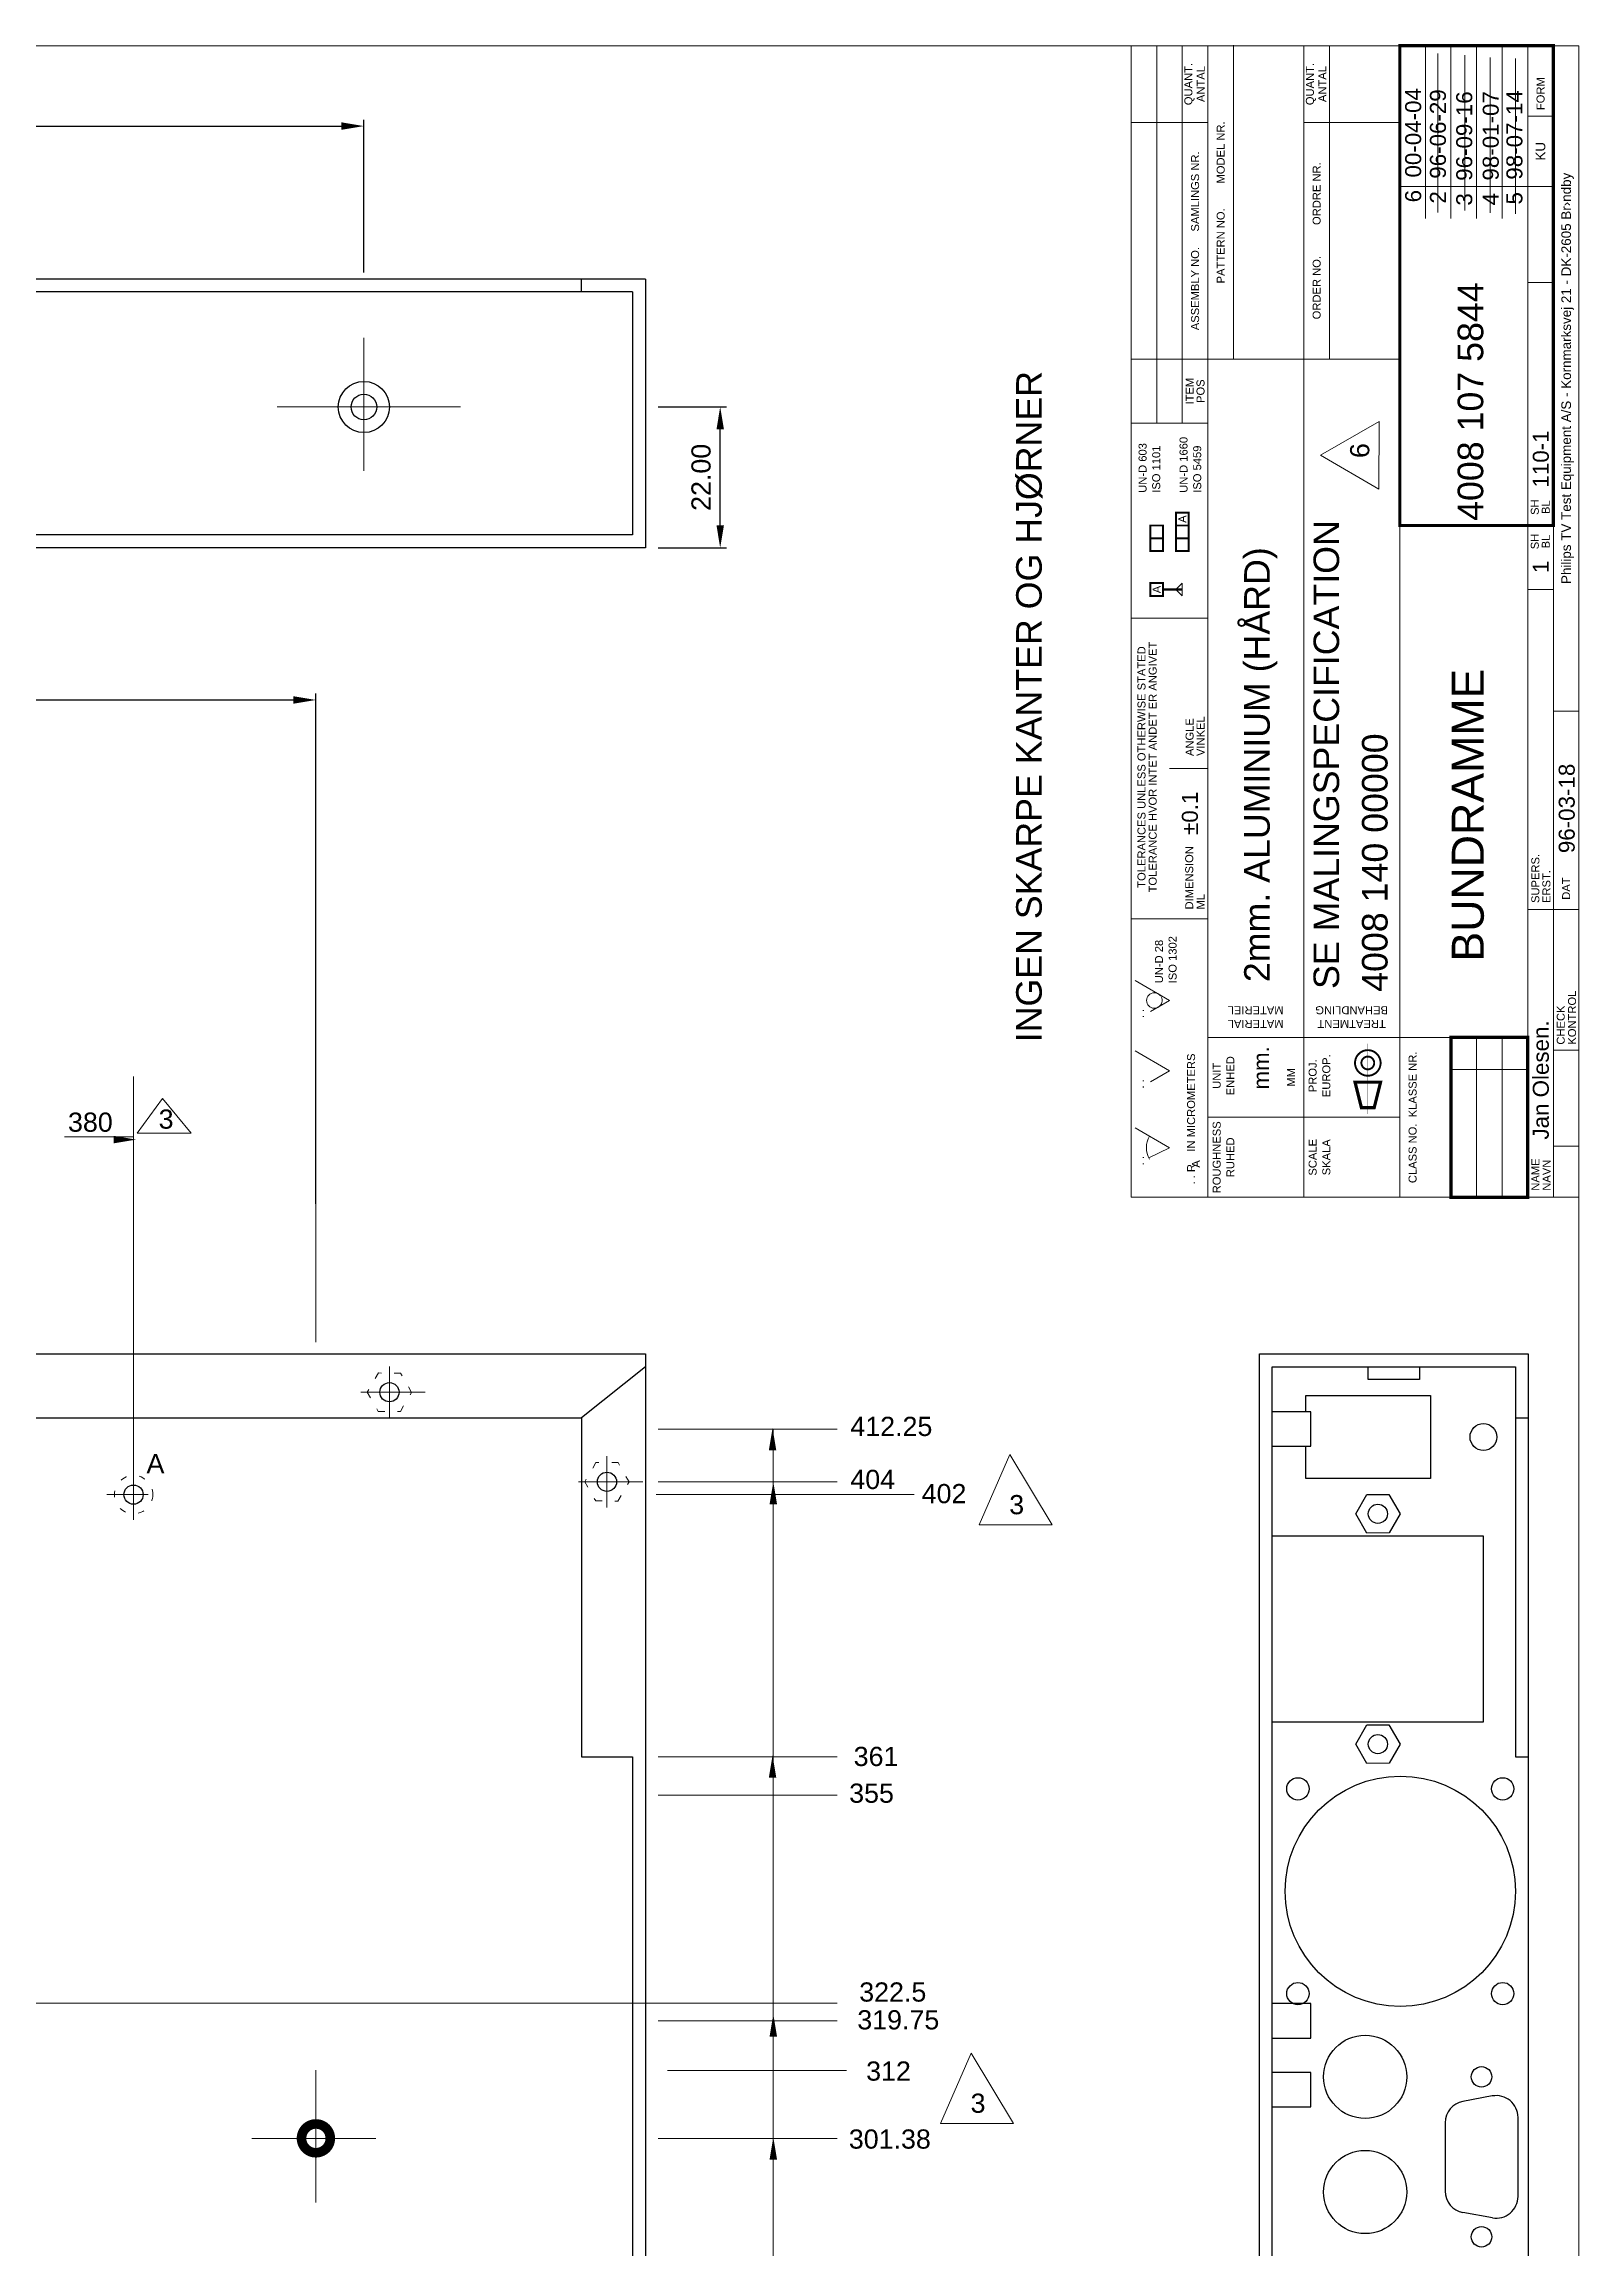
# Model space of a CAD drawing. Extents: x 20 to 965, y 10 to 705.
# Drawn here: x 725.1 to 965, y 360.8 to 705.2 of the extents above; entities that cross this region are included whole.
import ezdxf
from ezdxf.enums import TextEntityAlignment as Align

# ---------------------------------------------------------------- set-up
doc = ezdxf.new("R2010")
doc.units = 0
doc.header["$MEASUREMENT"] = 0
for name, pattern in [('CENT', [11, 5, -2, 2, -2]), ('CENTER', [2, 1.25, -0.25, 0.25, -0.25]), ('SKJUL1', [3, 1, -2])]:
    doc.linetypes.add(name, pattern=pattern)
doc.layers.get('0').update_dxf_attribs({"linetype": 'CONTINUOUS'})
doc.layers.get('DEFPOINTS').update_dxf_attribs({"linetype": 'CONTINUOUS'})
for name, color, linetype, lineweight in [('DIM', 1, 'CONTINUOUS', 13), ('EMNE', 3, 'CONTINUOUS', 30), ('HOVED', 7, 'CONTINUOUS', 20)]:
    doc.layers.add(name, color=color, linetype=linetype, lineweight=lineweight)
doc.styles.get("Standard").update_dxf_attribs({"font": ''})
doc.styles.get('STANDARD').set_extended_font_data('Arial')
doc.dimstyles.get("Standard").update_dxf_attribs({"dimtxt": 0.18, "dimasz": 0.18, "dimexe": 0.18, "dimexo": 0.0625, "dimgap": 0.09, "dimtad": 0, "dimtih": 1, "dimtoh": 1, "dimdec": 4, "dimzin": 0, "dimdsep": 46, "dimtxsty": 'STANDARD', "dimcen": 0.09, "dimadec": 0, "dimazin": 0, "dimtfac": 1, "dimtdec": 4, "dimtofl": 0, "dimtmove": 0, "dimatfit": 3, "dimfxl": 1, "dimtolj": 1, "dimtzin": 0, "dimarcsym": 0})

# ---------------------------------------------------------------- blocks, each defined once
blk = doc.blocks.new('HOVED')
at = {"layer": 'HOVED'}
for p, q in [((0, 70), (180, 70)), ((25, 57), (25, 40)), ((45, 8), (45, 4)), ((23, 4), (23, 0))]:
    blk.add_line(p, q, dxfattribs=at)
for points in [[(0, 70), (0, 0)], [(6.15, 67.23), (7.75, 64), (10.87, 69.37)], [(18.04, 66.97), (19.75, 64), (22.87, 69.37)], [(29.04, 66.97), (30.75, 64), (33.87, 69.37)], [(43.5, 70), (43.5, 58)], [(90.5, 70), (90.5, 58)], [(121, 70), (121, 58)], [(131, 70), (131, 28)], [(168, 70), (168, 58)], [(180, 70), (180, 0)], [(121, 66), (180, 66)], [(67, 64), (67, 58)], [(121, 62), (180, 62)], [(0, 58), (180, 58)], [(12.5, 28), (12.5, 58)], [(25, 58), (25, 8)], [(131.09, 54.01), (180.09, 54.01)], [(0, 43), (180, 43)], [(168, 43), (168, 28)], [(131, 39), (180, 39)], [(0, 28), (180, 28)], [(158, 28), (158, 4)], [(153, 24), (180, 24)], [(20, 20), (20, 8)], [(153, 20), (180, 20)], [(0, 16), (25, 16)], [(153, 16), (180, 16)], [(0, 12), (25, 12)], [(153, 12), (180, 12)], [(0, 8), (180, 8)], [(45, 8), (45, 0)], [(95, 8), (95, 4)], [(105, 8), (105, 4)], [(143, 8), (143, 4)], [(169, 8), (169, 4)], [(0, 4), (180, 4)], [(8, 4), (8, 0)], [(23, 4), (23, 0)], [(76, 0), (76, 4)], [(0, 0), (180, 0)]]:
    blk.add_lwpolyline(points, dxfattribs=at)
for points, const_width in [([(94, 67), (96, 67), (96, 65), (94, 65)], 0.3), ([(101, 65), (103, 65), (103, 67), (101, 67)], 0.3), ([(103, 65), (105, 65), (105, 67), (103, 67)], 0.3), ([(101, 61), (103, 61), (103, 63), (101, 63)], 0.3), ([(103, 61), (105, 61), (105, 63), (103, 63)], 0.3), ([(105, 63), (107, 63), (107, 61), (105, 61)], 0.3), ([(105, 4), (180, 4), (180, 28), (105, 28)], 0.5)]:
    blk.add_lwpolyline(points, close=True, dxfattribs=dict(at, const_width=const_width))
blk.add_lwpolyline([(94, 62), (96, 62), (95, 63)], close=True, dxfattribs=at)
for points, const_width in [([(95, 65), (95, 62)], 0.4), ([(14, 32), (18, 31), (18, 35), (14, 34), (14, 32)], 0.5), ([(0, 8), (25, 8), (25, 20), (0, 20), (0, 8)], 0.5)]:
    blk.add_lwpolyline(points, dxfattribs=dict(at, const_width=const_width))
at = {"layer": 'HOVED', "color": 13, "const_width": 0.3}
for points in [[(19, 33, 1), (23, 33, 1)], [(20, 33, 1), (22, 33, 1)]]:
    blk.add_lwpolyline(points, format="xyb", close=True, dxfattribs=at)
at = {"layer": 'HOVED', "color": 2, "linetype": 'CENTER', "const_width": 0.02}
for points in [[(21, 36), (21, 30)], [(13, 33), (24, 33)]]:
    blk.add_lwpolyline(points, dxfattribs=at)
at = {"layer": 'HOVED'}
for centre, radius, start, end in [((7.75, 64), 3.61, 59.8382, 119.8382), ((30.76, 66.36), 1.21, 306.4848, 299.2477)]:
    blk.add_arc(centre, radius, start, end, dxfattribs=at)
for s, p in [('TOLERANCES UNLESS OTHERWISE STATED', (67.25, 67.75)), ('TOLERANCE HVOR INTET ANDET ER ANGIVET', (67.25, 66)), ('ROUGHNESS', (6.25, 56)), ('UNIT', (19, 56)), ('RUHED', (6.25, 53.86)), ('ENHED', (19, 53.86)), ('MM', (18.75, 44.37)), ('SCALE', (6.25, 41)), ('PROJ.', (19, 41)), ('SKALA', (6.25, 38.86)), ('EUROP.', (19, 38.86))]:
    blk.add_text(s, height=1.25, dxfattribs=at).set_placement(p, align=Align.CENTER)
for s, p in [('. .', (5, 68)), ('. .', (17, 68)), ('. .', (28, 68)), ('UN-D 28', (33.45, 65.02)), ('UN-D 603', (110.12, 67.58)), ('ISO 1101', (110.12, 65.45)), ('ISO 1302 ', (33.45, 62.89)), ('UN-D 1660', (110.12, 61.18)), ('. . R    IN MICROMETERS', (2, 60)), ('A', (4.63, 59.24)), ('DIMENSION', (44.99, 60.29)), ('ML', (44.99, 58.52)), ('ANGLE', (68.97, 60.23)), ('VINKEL', (68.97, 58.52)), ('ISO 5459', (110.12, 59.04)), ('NAME', (1.03, 6.18)), ('SUPERS.', (46, 6.19)), ('NAVN', (1.03, 4.44)), ('CHECK', (23.86, 2.22)), ('ERST.', (46, 4.46)), ('KONTROL', (23.86, 0.45))]:
    blk.add_text(s, height=1.25, dxfattribs=at).set_placement(p)
for s, height, p in [('A', 1.25, (95, 66)), ('A', 1.25, (106, 62)), ('ITEM', 1.25, (126, 60.85)), ('POS', 1.25, (126, 59.15)), ('ASSEMBLY NO.     SAMLINGS NR.', 1.25, (149.5, 60)), ('QUANT.', 1.25, (174, 60.89)), ('ANTAL', 1.25, (174, 59.11)), ('PATTERN NO.        MODEL NR.', 1.25, (155.5, 56)), ('ORDER NO.          ORDRE NR.', 1.25, (149.5, 41)), ('QUANT.', 1.25, (174, 41.89)), ('ANTAL', 1.25, (174, 40.11)), ('CLASS NO.  KLASSE NR.', 1.25, (12.5, 26)), ('SH', 1.25, (102.5, 6.9)), ('SH', 1.25, (107.87, 6.9)), ('BL', 1.25, (102.5, 5.19)), ('BL', 1.25, (107.87, 5.19)), ('KU', 1.5, (163.5, 6)), ('FORM', 1.25, (172.5, 6)), ('DAT', 1.25, (48.25, 2)), ('Philips TV Test Equipment A/S - Kornmarksvej 21 - DK-2605 Br›ndby', 1.5, (128, 1.81))]:
    blk.add_text(s, height=height, dxfattribs=at).set_placement(p, align=Align.MIDDLE)
for s, p in [('MATERIAL', (27.11, 50.53)), ('MATERIEL', (29.24, 50.53)), ('TREATMENT', (27.11, 35.53)), ('BEHANDLING', (29.24, 35.53))]:
    blk.add_text(s, height=1.25, rotation=90, dxfattribs=at).set_placement(p, align=Align.MIDDLE)
blk = doc.blocks.new('*D51')
at = {"color": 0, "linetype": 'ByBlock'}
for p, q in [((355.07, 669.53), (355.07, 693.43)), ((358.57, 692.43), (767.57, 692.43)), ((771.07, 669.53), (771.07, 693.43))]:
    blk.add_line(p, q, dxfattribs=at)
for points in [[(358.57, 693.02), (358.57, 691.85), (355.07, 692.43)], [(767.57, 693.02), (767.57, 691.85), (771.07, 692.43)]]:
    blk.add_solid(points, dxfattribs=at)
at = {"layer": 'DEFPOINTS', "color": 0, "linetype": 'ByBlock'}
for p in [(771.07, 692.43), (355.07, 668.53), (771.07, 668.53)]:
    blk.add_point(p, dxfattribs=at)
at = {"color": 0, "linetype": 'ByBlock'}
blk.add_text('416.00', height=3, dxfattribs=at).set_placement((563.07, 695.43), align=Align.MIDDLE_CENTER)
blk = doc.blocks.new('*D52')
at = {"color": 0, "linetype": 'ByBlock'}
for p, q in [((817.07, 648.53), (827.77, 648.53)), ((826.77, 630.03), (826.77, 645.03)), ((817.07, 626.53), (827.77, 626.53))]:
    blk.add_line(p, q, dxfattribs=at)
for points in [[(826.19, 645.03), (827.36, 645.03), (826.77, 648.53)], [(826.19, 630.03), (827.36, 630.03), (826.77, 626.53)]]:
    blk.add_solid(points, dxfattribs=at)
at = {"layer": 'DEFPOINTS', "color": 0, "linetype": 'ByBlock'}
for p in [(816.07, 648.53), (826.77, 648.53), (816.07, 626.53)]:
    blk.add_point(p, dxfattribs=at)
at = {"color": 0, "linetype": 'ByBlock'}
blk.add_text('22.00', height=3, rotation=90, dxfattribs=at).set_placement((823.77, 637.53), align=Align.MIDDLE_CENTER)
blk = doc.blocks.new('*D61')
at = {"color": 0, "linetype": 'ByBlock'}
for p, q in [((355.07, 502.53), (355.07, 582.3)), ((763.57, 502.53), (763.57, 582.3)), ((358.57, 581.3), (760.07, 581.3))]:
    blk.add_line(p, q, dxfattribs=at)
for points in [[(358.57, 581.88), (358.57, 580.72), (355.07, 581.3)], [(760.07, 581.88), (760.07, 580.72), (763.57, 581.3)]]:
    blk.add_solid(points, dxfattribs=at)
at = {"layer": 'DEFPOINTS', "color": 0, "linetype": 'ByBlock'}
for p in [(763.57, 581.3), (355.07, 501.53), (763.57, 501.53)]:
    blk.add_point(p, dxfattribs=at)
at = {"color": 0, "linetype": 'ByBlock'}
blk.add_text('408.50', height=3, dxfattribs=at).set_placement((559.32, 584.3), align=Align.MIDDLE_CENTER)

msp = doc.modelspace()

# ---------------------------------------------------------------- linework, layer by layer
at = {"layer": 'DIM'}
for p, q in [((942.9203, 678.90283), (942.9203, 703.77708)), ((947.1815, 679.26336), (947.1815, 703.53866)), ((951.15183, 678.8563), (951.15183, 703.1316)), ((955.08626, 678.69907), (955.08626, 702.97437)), ((739.07765, 483.06272), (739.07765, 543.89568)), ((743.57229, 540.4318), (739.65315, 535.00736)), ((748.09437, 535.00736), (743.57229, 540.4318)), ((739.07765, 534.43154), (728.28447, 534.43154)), ((739.65315, 535.00736), (748.09437, 535.00736)), ((767.57412, 523.9584), (767.57412, 502.33351)), ((821.07412, 488.77671), (849.07412, 488.77671)), ((839.07412, 76.52671), (839.07412, 488.77671)), ((839.07412, 488.77671), (839.07412, 488.77671)), ((876.05426, 484.78101), (871.23499, 473.78464)), ((882.65457, 473.78464), (876.05426, 484.78101)), ((821.07412, 480.52671), (849.07412, 480.52671)), ((833.07412, 478.52671), (820.75286, 478.52671)), ((833.07412, 478.52671), (861.07412, 478.52671)), ((871.23499, 473.78464), (882.65457, 473.78464)), ((821.07412, 437.52671), (849.07412, 437.52671)), ((821.07412, 431.52671), (849.07412, 431.52671)), ((605.12826, 399.02826), (821.07412, 399.02671)), ((821.07412, 399.02671), (849.07412, 399.02671)), ((821.07412, 396.27671), (849.07412, 396.27671)), ((870.01627, 391.22748), (865.19699, 380.23111)), ((876.61658, 380.23111), (870.01627, 391.22748)), ((822.51528, 388.52671), (850.51528, 388.52671)), ((865.19699, 380.23111), (876.61658, 380.23111)), ((821.07412, 377.90671), (849.07412, 377.90671))]:
    msp.add_line(p, q, dxfattribs=at)
at = {"layer": 'DIM', "color": 1, "linetype": 'Continuous'}
for p, q in [((775.07587, 638.53731), (775.07587, 659.36051)), ((779.07596, 498.56306), (779.07596, 490.51305)), ((784.67397, 494.52781), (774.62072, 494.52781)), ((813.07596, 484.56306), (813.07596, 476.51305)), ((818.67397, 480.52781), (808.62072, 480.52781))]:
    msp.add_line(p, q, dxfattribs=at)
at = {"layer": 'DIM', "color": 1}
for p, q in [((761.50412, 648.52671), (790.19412, 648.52671)), ((767.57764, 367.91092), (767.57764, 388.55877)), ((757.56764, 377.91092), (776.9608, 377.91092))]:
    msp.add_line(p, q, dxfattribs=at)
at = {"layer": 'DIM', "linetype": 'Continuous'}
for p, q in [((739.07765, 483.06272), (739.07765, 474.56272)), ((734.87826, 478.52826), (741.37826, 478.52826))]:
    msp.add_line(p, q, dxfattribs=at)
at = {"layer": 'DIM'}
msp.add_lwpolyline([(933.76362, 646.24489), (924.59867, 641.0031), (933.72066, 635.68692)], close=True, dxfattribs=at)
at = {"layer": 'DIM', "color": 1, "linetype": 'SKJUL1'}
for points in [[(777.32461, 491.53774), (780.78868, 491.52232), (782.53407, 494.51458), (780.81539, 497.52226), (777.35132, 497.53768), (775.60593, 494.54542)], [(811.32461, 477.53774), (814.78868, 477.52232), (816.53407, 480.51458), (814.81539, 483.52226), (811.35132, 483.53768), (809.60593, 480.54542)]]:
    msp.add_lwpolyline(points, close=True, dxfattribs=at)
msp.add_circle((739.07765, 478.52826), 3, dxfattribs=at)
at = {"layer": 'DIM', "color": 1, "linetype": 'ByBlock'}
msp.add_solid([(735.98424, 534.60433), (735.98424, 533.43767), (739.48424, 534.021)], dxfattribs=at)
at = {"layer": 'DIM', "linetype": 'ByBlock'}
for points in [[(839.53803, 485.44212), (838.37137, 485.44212), (838.9547, 488.94212)], [(839.6555, 477.0317), (838.48883, 477.0317), (839.07217, 480.5317)], [(839.53803, 434.26472), (838.37137, 434.26472), (838.9547, 437.76472)], [(839.6555, 393.81707), (838.48883, 393.81707), (839.07217, 397.31707)], [(839.6555, 374.57555), (838.48883, 374.57555), (839.07217, 378.07555)]]:
    msp.add_solid(points, dxfattribs=at)
at = {"layer": 'EMNE'}
for p, q in [((819.07412, 668.52671), (359.07412, 668.52671)), ((817.07412, 666.52671), (359.07412, 666.52671)), ((817.07412, 666.52671), (817.07412, 628.52671)), ((817.07412, 628.52671), (359.07412, 628.52671)), ((819.07412, 626.52671), (359.07412, 626.52671)), ((359.07412, 500.52671), (819.07412, 500.52671)), ((819.07412, 500.52671), (819.07412, 76.52671)), ((915.07412, 76.52671), (915.07412, 500.52671)), ((915.07412, 500.52671), (957.07412, 500.52671)), ((957.07412, 500.52671), (957.07412, 76.52671)), ((819.07412, 498.52671), (809.07412, 490.52671)), ((917.07412, 78.52671), (917.07412, 498.52671)), ((917.07412, 498.52671), (955.07412, 498.52671)), ((932.07412, 496.52671), (932.07412, 498.52671)), ((940.07412, 496.52671), (932.07412, 496.52671)), ((940.07412, 498.52671), (940.07412, 496.52671)), ((955.07412, 498.52671), (955.07412, 437.52671)), ((922.32412, 494.02671), (941.82412, 494.02671)), ((922.32412, 491.47671), (922.32412, 494.02671)), ((941.82412, 494.02671), (941.82412, 481.02671)), ((359.07412, 490.52671), (809.07412, 490.52671)), ((809.07412, 490.52671), (809.07412, 437.52671)), ((923.07412, 491.47671), (917.07412, 491.47671)), ((923.07412, 486.07671), (923.07412, 491.47671)), ((955.07412, 490.52671), (957.07412, 490.52671)), ((917.07412, 486.07671), (923.07412, 486.07671)), ((922.32412, 481.02671), (922.32412, 486.07671)), ((941.82412, 481.02671), (922.32412, 481.02671)), ((930.11641, 475.51458), (931.83508, 478.52226)), ((931.8618, 472.52232), (930.11641, 475.51458)), ((931.83508, 478.52226), (935.29915, 478.53768)), ((935.29915, 478.53768), (937.04454, 475.54542)), ((937.04454, 475.54542), (935.32586, 472.53774)), ((950.07412, 472.02671), (917.07412, 472.02671)), ((935.32586, 472.53774), (931.8618, 472.52232)), ((950.07412, 443.02671), (950.07412, 472.02671)), ((917.07412, 443.02671), (950.07412, 443.02671)), ((930.11641, 439.51458), (931.83508, 442.52226)), ((931.83508, 442.52226), (935.29915, 442.53768)), ((935.29915, 442.53768), (937.04454, 439.54542)), ((809.07412, 437.52671), (817.07412, 437.52671)), ((817.07412, 437.52671), (817.07412, 358.52671)), ((931.8618, 436.52232), (930.11641, 439.51458)), ((937.04454, 439.54542), (935.32586, 436.53774)), ((955.07412, 437.52671), (957.07412, 437.52671)), ((935.32586, 436.53774), (931.8618, 436.52232)), ((923.07412, 398.97671), (917.07412, 398.97671)), ((923.07412, 393.57671), (923.07412, 398.97671)), ((917.07412, 393.57671), (923.07412, 393.57671)), ((923.07412, 388.22671), (917.07412, 388.22671)), ((923.07412, 382.82671), (923.07412, 388.22671)), ((917.07412, 382.82671), (923.07412, 382.82671)), ((951.46164, 384.53201), (946.86164, 383.68134)), ((944.07991, 380.33802), (944.07991, 369.6681)), ((955.47991, 368.84098), (955.47991, 381.18869)), ((951.47821, 365.49464), (946.87821, 366.32177))]:
    msp.add_line(p, q, dxfattribs=at)
at = {"layer": 'EMNE', "linetype": 'Continuous'}
for p, q in [((809.07412, 666.52671), (809.07412, 668.52671)), ((819.07412, 668.52671), (819.07412, 626.52671))]:
    msp.add_line(p, q, dxfattribs=at)
at = {"layer": 'EMNE', "const_width": 1.5}
msp.add_lwpolyline([(765.32764, 377.91092, 1), (769.82764, 377.91092, 1)], format="xyb", close=True, dxfattribs=at)
at = {"layer": 'EMNE', "linetype": 'Continuous'}
for centre, radius in [((775.07587, 648.52731), 4), ((775.07587, 648.52731), 2), ((779.07, 494.53), 1.5), ((739.07765, 478.52826), 1.5), ((813.07, 480.53), 1.5), ((933.58047, 475.53), 1.5), ((933.58047, 439.53), 1.5), ((931.58506, 387.52244), 6.5), ((931.58506, 369.52244), 6.5)]:
    msp.add_circle(centre, radius, dxfattribs=at)
at = {"layer": 'EMNE'}
for centre, radius in [((950.08047, 487.53), 2.1), ((937.08047, 416.53), 18), ((921.08047, 432.53), 1.75), ((953.08047, 432.53), 1.75), ((921.08047, 400.53), 1.75), ((953.08047, 400.53), 1.75), ((949.77991, 387.5251), 1.6), ((949.77991, 362.5251), 1.6)]:
    msp.add_circle(centre, radius, dxfattribs=at)
for centre, start, end in [((947.47991, 380.33802), 100.4772506, 180), ((952.07991, 381.18869), 0, 100.4772506), ((947.47991, 369.6681), 180, 259.8065917), ((952.07991, 368.84098), 259.8065917, 0)]:
    msp.add_arc(centre, 3.4, start, end, dxfattribs=at)
at = {"layer": 'HOVED'}
for q in [(20, 705), (965, 10)]:
    msp.add_line((965, 705), q, dxfattribs=at)

# ---------------------------------------------------------------- block references
at = {"linetype": 'CENT', "rotation": 90}
msp.add_blockref('HOVED', (965, 525), dxfattribs=at)

# ---------------------------------------------------------------- texts
for s, height, p in [('4008 107 5844', 4, (950.04581, 630.72368)), ('110-1', 2.5, (960.28941, 635.93332)), ('SE MALINGSPECIFICATION', 4, (927.51769, 557.55996)), ('2mm. ALUMINIUM (HÅRD)', 4, (916.67103, 558.62687)), ('1', 2.5, (960.28941, 622.5585)), ('BUNDRAMME', 5, (950.12071, 561.83683)), ('4008 140 00000', 4, (935.08781, 557.11516)), ('96-03-18', 2.5, (964.33901, 578.79304)), ('±0.1', 2.5, (905.43194, 581.63156)), ('Jan Olesen.', 2.5, (960.28941, 534.01721)), ('mm.', 2.5, (916.56923, 541.83275))]:
    msp.add_text(s, height=height, rotation=90).set_placement(p)
at = {"layer": 'DIM'}
for s, height, p in [('6  00-04-04', 2.5, (940.33685, 680.51105)), ('2  96-06-29', 2.5, (944.20884, 680.3228)), ('3  96-09-16', 2.5, (948.31879, 679.99898)), ('4  98-01-07', 2.5, (952.46074, 680.03096)), ('5  98-07-14', 2.5, (956.16347, 680.17401)), ('INGEN SKARPE KANTER OG HJØRNER', 4, (881.03396, 549.22256))]:
    msp.add_text(s, height=height, rotation=90, dxfattribs=at).set_placement(p)
for s, p in [('380', (728.82548, 535.24275)), ('3', (742.99553, 535.72175)), ('412.25', (851.11606, 487.69091)), ('A', (741.10007, 481.87584)), ('404', (851.11606, 479.40245)), ('402', (862.26406, 477.18668)), ('3', (875.94949, 475.46028)), ('361', (851.6377, 436.10579)), ('355', (850.93373, 430.36236)), ('322.5', (852.50524, 399.28526)), ('319.75', (852.2019, 394.9393)), ('312', (853.58444, 386.93225)), ('3', (869.9115, 381.90675)), ('301.38', (850.87654, 376.30489))]:
    msp.add_text(s, height=3, dxfattribs=at).set_placement(p)
at = {"layer": 'DIM', "insert": (929.23274, 640.53942), "char_height": 3, "width": 4.68, "attachment_point": 1, "rotation": 90}
msp.add_mtext('6', dxfattribs=at)

# ---------------------------------------------------------------- dimensions: what is measured, and where the dimension line sits
at = {"layer": 'DIM'}
for base, p1, p2, picture, middle, set_off in [((775.07412, 692.43277), (359.07412, 668.52671), (775.07412, 668.52671), '*D51', (567.07412, 695.43277), (4, 0)), ((767.57412, 602.73118), (359.07412, 522.9584), (767.57412, 522.9584), '*D61', (563.32412, 605.73118), (4, 21.43169))]:
    dim = msp.add_linear_dim(base=base, p1=p1, p2=p2, dimstyle='Standard', dxfattribs=at)
    dim.commit()
    dim.dimension.update_dxf_attribs({"geometry": picture, "text_midpoint": middle, "insert": set_off})
dim = msp.add_linear_dim(base=(830.77253, 648.52671), p1=(820.07412, 626.52671), p2=(820.07412, 648.52671), angle=90, dimstyle='Standard', dxfattribs=at)
dim.commit()
dim.dimension.update_dxf_attribs({"geometry": '*D52', "text_midpoint": (827.77253, 637.52671), "insert": (4, 0)})

doc.saveas('drawing.dxf')
